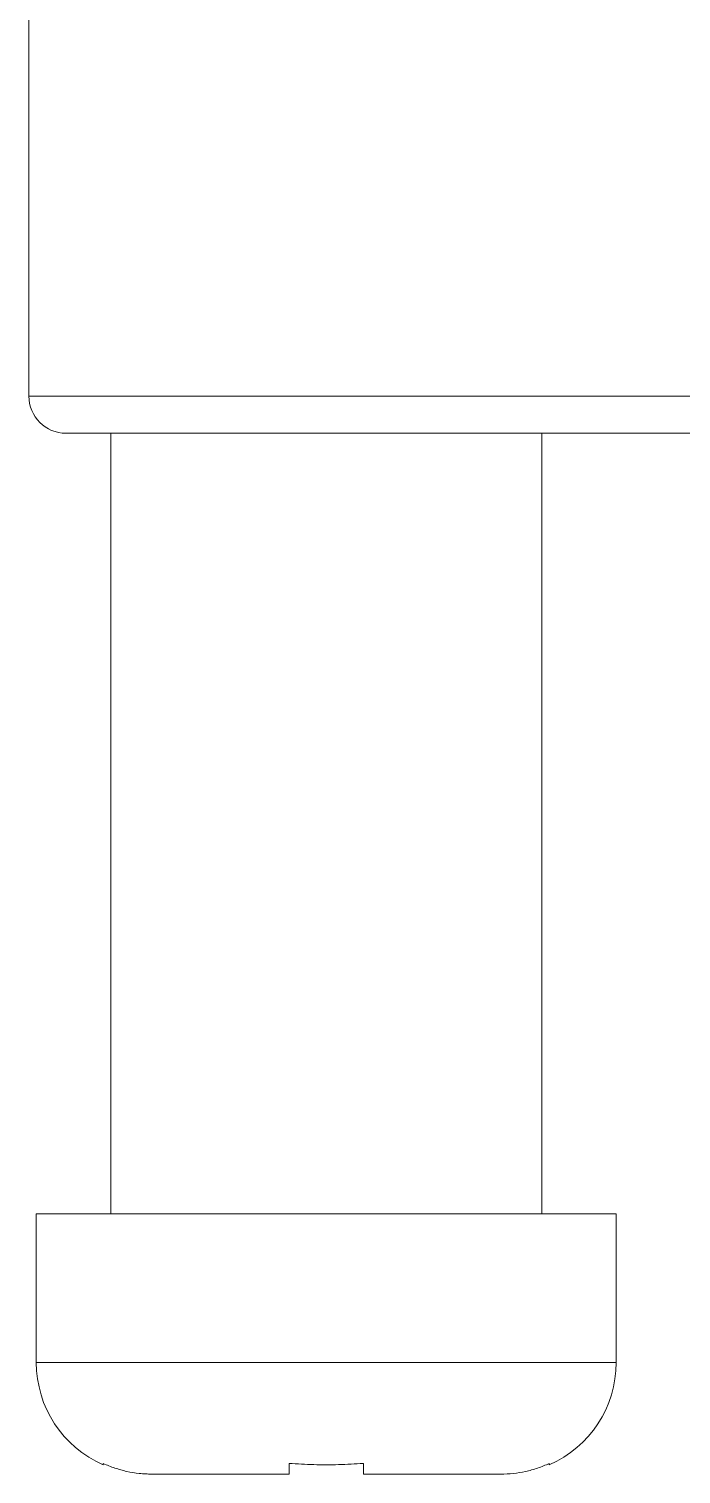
# Model space of a CAD drawing. Extents: x 2070 to 2860, y 0 to 579.
# Drawn here: x 2219.27 to 2228.04, y 232.55 to 251.99 of the extents above; entities that cross this region are included whole.
import ezdxf

# ---------------------------------------------------------------- set-up
doc = ezdxf.new("R2010")
doc.units = 0
doc.header["$LTSCALE"] = 10
doc.header["$MEASUREMENT"] = 0
doc.layers.add('1', color=7, linetype='CONTINUOUS')

msp = doc.modelspace()

# ---------------------------------------------------------------- linework, layer by layer
at = {"layer": '1', "color": 7, "linetype": 'Continuous', "lineweight": 18}
for p, q in [((2219.269, 252.546), (2219.269, 247.046)), ((2268.769, 246.546), (2219.769, 246.546)), ((2220.369, 246.546), (2220.369, 236.046)), ((2226.169, 246.546), (2226.169, 236.046)), ((2227.169, 236.046), (2219.369, 236.046)), ((2219.369, 234.046), (2219.369, 236.046)), ((2227.169, 234.046), (2227.169, 236.046)), ((2222.769, 232.546), (2220.922, 232.546)), ((2225.616, 232.546), (2223.769, 232.546))]:
    msp.add_line(p, q, dxfattribs=at)
at = {"layer": '1', "color": 7, "linetype": 'Continuous', "lineweight": 13}
for p, q in [((2219.269, 247.046), (2269.269, 247.046)), ((2227.169, 234.046), (2219.369, 234.046))]:
    msp.add_line(p, q, dxfattribs=at)
at = {"layer": '1', "color": 7, "linetype": 'Continuous', "lineweight": 18}
for centre, radius, start, end in [((2219.769, 247.046), 0.5, 180, 270), ((2220.869, 234.046), 1.5, 180, 246.4218), ((2225.669, 234.046), 1.5, 293.5782, 0)]:
    msp.add_arc(centre, radius, start, end, dxfattribs=at)
for points, knots in [([(2220.269, 232.69), (2220.32, 232.666), (2220.372, 232.645), (2220.478, 232.61), (2220.586, 232.58), (2220.696, 232.561), (2220.781, 232.552), (2220.809, 232.55), (2220.865, 232.547), (2220.893, 232.546), (2220.922, 232.546)], [0, 0, 0, 0, 0.25, 0.25, 0.5, 0.75, 0.75, 0.875, 0.875, 1, 1, 1, 1]), ([(2220.269, 232.671), (2220.269, 232.671), (2220.269, 232.673), (2220.269, 232.679), (2220.269, 232.686), (2220.269, 232.69)], [0, 0, 0, 0, 0.323972, 0.661986, 1, 1, 1, 1]), ([(2222.769, 232.546), (2222.769, 232.546), (2222.769, 232.552), (2222.769, 232.57), (2222.769, 232.594), (2222.769, 232.609), (2222.769, 232.636), (2222.769, 232.646), (2222.769, 232.667), (2222.769, 232.678), (2222.769, 232.69)], [0, 0, 0, 0, 0.25, 0.5, 0.5, 0.75, 0.75, 0.875, 0.875, 1, 1, 1, 1]), ([(2223.769, 232.69), (2223.769, 232.666), (2223.769, 232.645), (2223.769, 232.61), (2223.769, 232.58), (2223.769, 232.561), (2223.769, 232.552), (2223.769, 232.55), (2223.769, 232.547), (2223.769, 232.546), (2223.769, 232.546)], [0, 0, 0, 0, 0.25, 0.25, 0.5, 0.75, 0.75, 0.875, 0.875, 1, 1, 1, 1]), ([(2225.616, 232.546), (2225.673, 232.546), (2225.785, 232.552), (2225.895, 232.57), (2226.004, 232.594), (2226.058, 232.609), (2226.138, 232.636), (2226.165, 232.646), (2226.217, 232.667), (2226.243, 232.678), (2226.269, 232.69)], [0, 0, 0, 0, 0.25, 0.5, 0.5, 0.75, 0.75, 0.875, 0.875, 1, 1, 1, 1]), ([(2226.269, 232.69), (2226.269, 232.686), (2226.269, 232.679), (2226.269, 232.673), (2226.269, 232.671), (2226.269, 232.671)], [0, 0, 0, 0, 0.335841, 0.671683, 1, 1, 1, 1])]:
    msp.add_open_spline(points, degree=3, knots=knots, dxfattribs=at)
msp.add_open_spline([(2222.769, 232.69), (2222.88, 232.682), (2223.102, 232.671), (2223.436, 232.671), (2223.658, 232.682), (2223.769, 232.69)], degree=3, dxfattribs=at)

doc.saveas('drawing.dxf')
